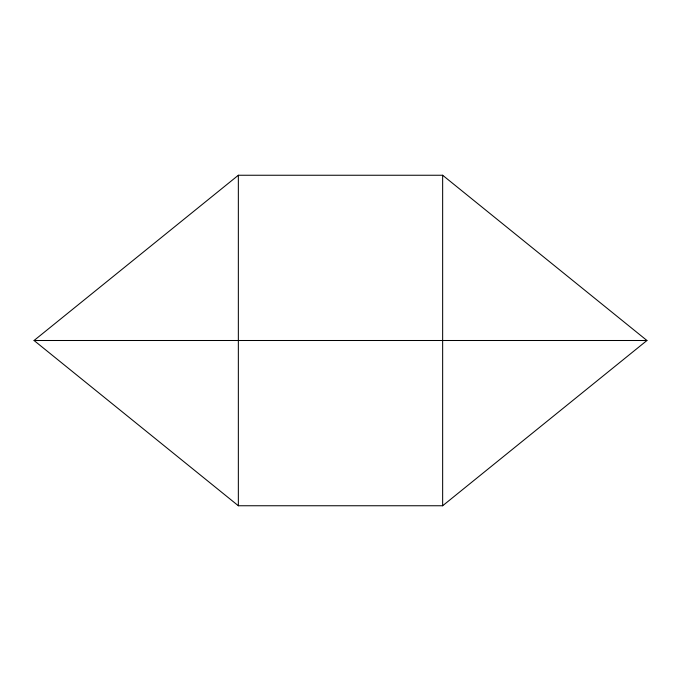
<?xml version="1.0" encoding="UTF-8"?>
<svg xmlns="http://www.w3.org/2000/svg" width="681" height="681" viewBox="0 0 681 681"><rect width="100%" height="100%" fill="white"/><g stroke="black" fill="none" stroke-linecap="round" stroke-linejoin="round"><path stroke-width="1.02" d="M34.05 340.5L238.35 175.247L442.65 175.247L646.95 340.5L442.65 505.753L238.35 505.753L34.05 340.5L646.95 340.5M442.65 175.247L442.65 505.753M238.35 175.247L238.35 505.753"/></g></svg>
